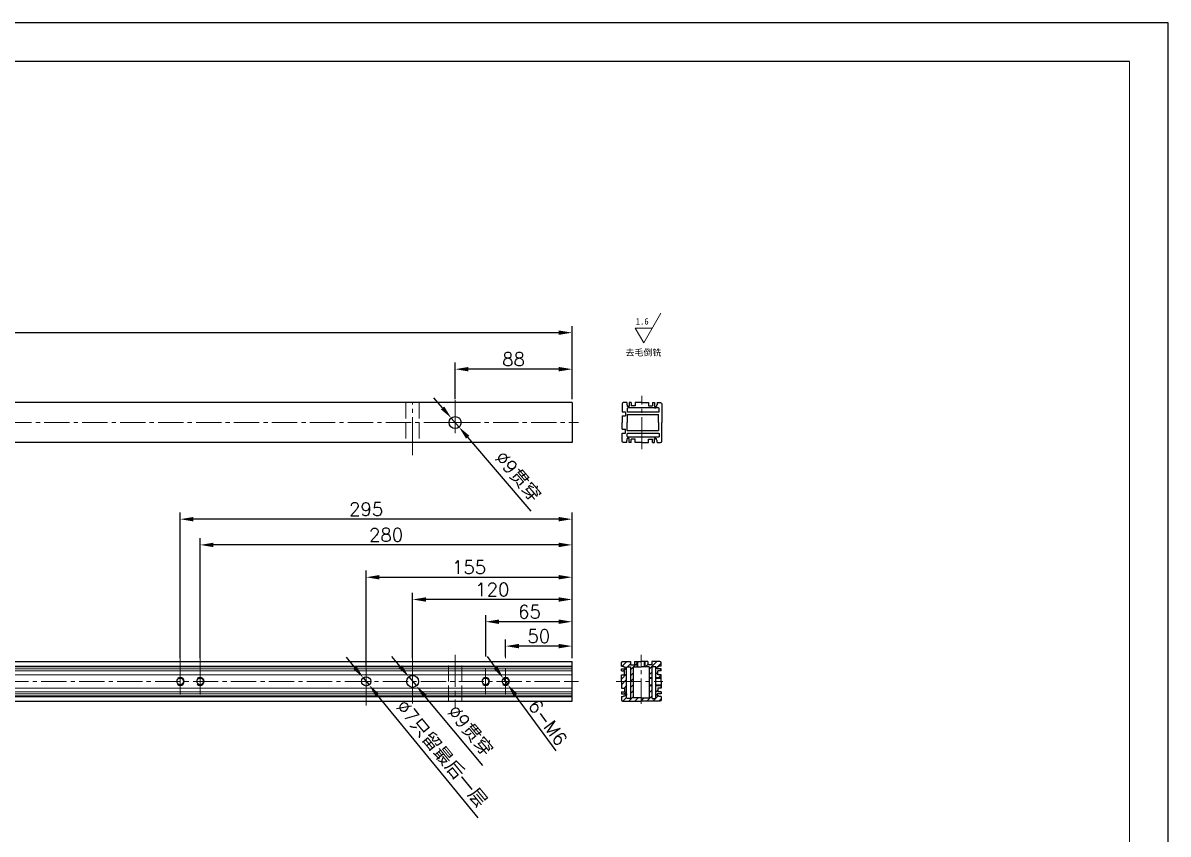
# Model space of a CAD drawing. Header units: millimetres. Extents: x -30327 to 34858, y 4015 to 75103.
# Drawn here: x 29194 to 30056, y 60671 to 61281 of the extents above; entities that cross this region are included whole.
import ezdxf

# ---------------------------------------------------------------- set-up
doc = ezdxf.new("R2010")
doc.units = ezdxf.units.MM
doc.linetypes.add('ACAD_ISO02W100', pattern=[15, 12, -3])
doc.linetypes.add('CENTER2', pattern=[28.575, 19.05, -3.175, 3.175, -3.175])
doc.layers.add('A-TITLEBLOCK', color=7, linetype='Continuous', lineweight=18)
doc.layers.add('cen', color=1, linetype='CENTER2', lineweight=9)
for name, color, linetype in [('green', 3, 'ACAD_ISO02W100'), ('print', 30, 'Continuous'), ('red', 1, 'CENTER2'), ('yellow', 2, 'Continuous')]:
    doc.layers.add(name, color=color, linetype=linetype)
doc.styles.add('GB', font='GBENOR.SHX', dxfattribs={"bigfont": 'gbcbig.shx'})
doc.styles.add('HZ', font='')
doc.styles.get("Standard").update_dxf_attribs({"font": 'txt', "bigfont": 'gbcbig.shx'})
doc.styles.get('HZ').set_extended_font_data('SimSun')
doc.dimstyles.new('1-4', dxfattribs={"dimscale": 4, "dimtxt": 2.5, "dimasz": 2.5, "dimexe": 1.25, "dimexo": 0.625, "dimtad": 1, "dimdsep": 46, "dimtxsty": 'Standard', "dimcen": 2.5, "dimadec": 0, "dimazin": 0, "dimtfac": 1, "dimtmove": 0, "dimatfit": 3, "dimfxl": 0, "dimarcsym": 0})

# ---------------------------------------------------------------- blocks, each defined once
blk = doc.blocks.new('*D666')
at = {"layer": 'Defpoints', "color": 0, "transparency": 16777216}
for p in [(28693.45, 61048.08), (28693.45, 60996.03), (29607.45, 60995.41)]:
    blk.add_point(p, dxfattribs=at)
at = {"layer": 'yellow', "color": 0, "lineweight": -2, "transparency": 16777216}
for p, q in [((28693.45, 60998.53), (28693.45, 61053.08)), ((29607.45, 60997.91), (29607.45, 61053.08)), ((29597.45, 61048.08), (28703.45, 61048.08))]:
    blk.add_line(p, q, dxfattribs=at)
at = {"layer": 'yellow', "color": 0, "transparency": 16777216}
for points in [[(28703.45, 61049.74), (28703.45, 61046.41), (28693.45, 61048.08)], [(29597.45, 61049.74), (29597.45, 61046.41), (29607.45, 61048.08)]]:
    blk.add_solid(points, dxfattribs=at)
at = {"layer": 'yellow', "color": 0, "lineweight": 9, "transparency": 16777216, "insert": (29150.45, 61062.24), "char_height": 10, "attachment_point": 5}
blk.add_mtext('914\\S-0.3^ -0.5;', dxfattribs=at)
blk = doc.blocks.new('*D670')
at = {"layer": 'Defpoints', "color": 0, "transparency": 16777216}
for p in [(29450.23, 60788.24), (29454.67, 60782.83)]:
    blk.add_point(p, dxfattribs=at)
at = {"layer": 'yellow', "color": 0, "lineweight": -2, "transparency": 16777216}
for p, q in [((29443.88, 60795.97), (29437.54, 60803.7)), ((29450.23, 60788.24), (29454.67, 60782.83)), ((29536.83, 60682.73), (29461.01, 60775.1))]:
    blk.add_line(p, q, dxfattribs=at)
at = {"layer": 'yellow', "color": 0, "transparency": 16777216}
for points in [[(29445.17, 60797.03), (29442.59, 60794.91), (29450.23, 60788.24)], [(29462.3, 60776.16), (29459.73, 60774.04), (29454.67, 60782.83)]]:
    blk.add_solid(points, dxfattribs=at)
at = {"layer": 'yellow', "color": 0, "lineweight": 9, "transparency": 16777216, "insert": (29509.1, 60730.8), "char_height": 10, "attachment_point": 5, "rotation": 309.38055}
blk.add_mtext('∅7{\\fSimSun|b0|i0|c134|p2;只留最后一层}', dxfattribs=at)
blk = doc.blocks.new('*D671')
at = {"layer": 'Defpoints', "color": 0, "transparency": 16777216}
for p in [(29484.56, 60788.99), (29490.34, 60782.08)]:
    blk.add_point(p, dxfattribs=at)
at = {"layer": 'yellow', "color": 0, "lineweight": -2, "transparency": 16777216}
for p, q in [((29478.15, 60796.66), (29471.73, 60804.33)), ((29484.56, 60788.99), (29490.34, 60782.08)), ((29540.42, 60722.18), (29496.75, 60774.41))]:
    blk.add_line(p, q, dxfattribs=at)
at = {"layer": 'yellow', "color": 0, "transparency": 16777216}
for points in [[(29479.43, 60797.73), (29476.87, 60795.59), (29484.56, 60788.99)], [(29498.03, 60775.48), (29495.47, 60773.34), (29490.34, 60782.08)]]:
    blk.add_solid(points, dxfattribs=at)
at = {"layer": 'yellow', "color": 0, "lineweight": 9, "transparency": 16777216, "insert": (29530.65, 60748.11), "char_height": 10, "attachment_point": 5, "rotation": 309.89866}
blk.add_mtext('∅9{\\fSimSun|b0|i0|c134|p2;贯穿}', dxfattribs=at)
blk = doc.blocks.new('*D672')
at = {"layer": 'Defpoints', "color": 0, "transparency": 16777216}
for p in [(29607.45, 60863.94), (29607.45, 60800.54), (29452.45, 60793.54)]:
    blk.add_point(p, dxfattribs=at)
at = {"layer": 'yellow', "color": 0, "lineweight": -2, "transparency": 16777216}
for p, q in [((29452.45, 60796.04), (29452.45, 60868.94)), ((29462.45, 60863.94), (29597.45, 60863.94)), ((29607.45, 60803.04), (29607.45, 60868.94))]:
    blk.add_line(p, q, dxfattribs=at)
at = {"layer": 'yellow', "color": 0, "transparency": 16777216}
for points in [[(29462.45, 60865.61), (29462.45, 60862.28), (29452.45, 60863.94)], [(29597.45, 60865.61), (29597.45, 60862.28), (29607.45, 60863.94)]]:
    blk.add_solid(points, dxfattribs=at)
at = {"layer": 'yellow', "color": 0, "lineweight": 9, "transparency": 16777216, "insert": (29529.95, 60871.44), "char_height": 10, "attachment_point": 5}
blk.add_mtext('155', dxfattribs=at)
blk = doc.blocks.new('*D673')
at = {"layer": 'Defpoints', "color": 0, "transparency": 16777216}
for p in [(29555.61, 60787.96), (29559.14, 60783.11)]:
    blk.add_point(p, dxfattribs=at)
at = {"layer": 'yellow', "color": 0, "lineweight": -2, "transparency": 16777216}
for p, q in [((29549.73, 60796.05), (29543.85, 60804.14)), ((29555.61, 60787.96), (29559.14, 60783.11)), ((29595.41, 60733.24), (29565.02, 60775.02))]:
    blk.add_line(p, q, dxfattribs=at)
at = {"layer": 'yellow', "color": 0, "transparency": 16777216}
for points in [[(29551.08, 60797.03), (29548.38, 60795.07), (29555.61, 60787.96)], [(29566.37, 60776), (29563.68, 60774.04), (29559.14, 60783.11)]]:
    blk.add_solid(points, dxfattribs=at)
at = {"layer": 'yellow', "color": 0, "lineweight": 9, "transparency": 16777216, "insert": (29589.23, 60754.5), "char_height": 10, "attachment_point": 5, "rotation": 306.02831}
blk.add_mtext('6-M6', dxfattribs=at)
blk = doc.blocks.new('*D674')
at = {"layer": 'Defpoints', "color": 0, "transparency": 16777216}
for p in [(29516.52, 60983.82), (29522.38, 60976.99)]:
    blk.add_point(p, dxfattribs=at)
at = {"layer": 'yellow', "color": 0, "lineweight": -2, "transparency": 16777216}
for p, q in [((29510, 60991.41), (29503.49, 60999)), ((29516.52, 60983.82), (29522.38, 60976.99)), ((29576.68, 60913.73), (29528.89, 60969.41))]:
    blk.add_line(p, q, dxfattribs=at)
at = {"layer": 'yellow', "color": 0, "transparency": 16777216}
for points in [[(29511.27, 60992.5), (29508.74, 60990.33), (29516.52, 60983.82)], [(29530.16, 60970.49), (29527.63, 60968.32), (29522.38, 60976.99)]]:
    blk.add_solid(points, dxfattribs=at)
at = {"layer": 'yellow', "color": 0, "lineweight": 9, "transparency": 16777216, "insert": (29566.57, 60939.54), "char_height": 10, "attachment_point": 5, "rotation": 310.6421}
blk.add_mtext('∅9{\\fSimSun|b0|i0|c134|p2;贯穿}', dxfattribs=at)
blk = doc.blocks.new('*D677')
at = {"layer": 'Defpoints', "color": 0, "transparency": 16777216}
for p in [(29519.45, 61020.58), (29519.45, 60995.41), (29607.45, 60995.41)]:
    blk.add_point(p, dxfattribs=at)
at = {"layer": 'yellow', "color": 0, "lineweight": -2, "transparency": 16777216}
for p, q in [((29519.45, 60997.91), (29519.45, 61025.58)), ((29597.45, 61020.58), (29529.45, 61020.58)), ((29607.45, 60997.91), (29607.45, 61025.58))]:
    blk.add_line(p, q, dxfattribs=at)
at = {"layer": 'yellow', "color": 0, "transparency": 16777216}
for points in [[(29529.45, 61022.25), (29529.45, 61018.92), (29519.45, 61020.58)], [(29597.45, 61022.25), (29597.45, 61018.92), (29607.45, 61020.58)]]:
    blk.add_solid(points, dxfattribs=at)
at = {"layer": 'yellow', "color": 0, "lineweight": 9, "transparency": 16777216, "insert": (29563.45, 61028.08), "char_height": 10, "attachment_point": 5}
blk.add_mtext('88', dxfattribs=at)
blk = doc.blocks.new('*D678')
at = {"layer": 'Defpoints', "color": 0, "transparency": 16777216}
for p in [(29557.45, 60812.08), (29557.45, 60801.71), (29607.45, 60801.16)]:
    blk.add_point(p, dxfattribs=at)
at = {"layer": 'yellow', "color": 0, "lineweight": -2, "transparency": 16777216}
for p, q in [((29557.45, 60804.21), (29557.45, 60817.08)), ((29597.45, 60812.08), (29567.45, 60812.08)), ((29607.45, 60803.66), (29607.45, 60817.08))]:
    blk.add_line(p, q, dxfattribs=at)
at = {"layer": 'yellow', "color": 0, "transparency": 16777216}
for points in [[(29567.45, 60813.75), (29567.45, 60810.41), (29557.45, 60812.08)], [(29597.45, 60813.75), (29597.45, 60810.41), (29607.45, 60812.08)]]:
    blk.add_solid(points, dxfattribs=at)
at = {"layer": 'yellow', "color": 0, "lineweight": 9, "transparency": 16777216, "insert": (29582.45, 60819.58), "char_height": 10, "attachment_point": 5}
blk.add_mtext('50', dxfattribs=at)
blk = doc.blocks.new('*D679')
at = {"layer": 'Defpoints', "color": 0, "transparency": 16777216}
for p in [(29487.45, 60847.16), (29487.45, 60800.54), (29607.45, 60800.54)]:
    blk.add_point(p, dxfattribs=at)
at = {"layer": 'yellow', "color": 0, "lineweight": -2, "transparency": 16777216}
for p, q in [((29487.45, 60803.04), (29487.45, 60852.16)), ((29597.45, 60847.16), (29497.45, 60847.16)), ((29607.45, 60803.04), (29607.45, 60852.16))]:
    blk.add_line(p, q, dxfattribs=at)
at = {"layer": 'yellow', "color": 0, "transparency": 16777216}
for points in [[(29497.45, 60848.83), (29497.45, 60845.5), (29487.45, 60847.16)], [(29597.45, 60848.83), (29597.45, 60845.5), (29607.45, 60847.16)]]:
    blk.add_solid(points, dxfattribs=at)
at = {"layer": 'yellow', "color": 0, "lineweight": 9, "transparency": 16777216, "insert": (29547.45, 60854.66), "char_height": 10, "attachment_point": 5}
blk.add_mtext('120', dxfattribs=at)
blk = doc.blocks.new('*D680')
at = {"layer": 'Defpoints', "color": 0, "transparency": 16777216}
for p in [(29327.45, 60888.28), (29327.45, 60800.54), (29607.45, 60800.54)]:
    blk.add_point(p, dxfattribs=at)
at = {"layer": 'yellow', "color": 0, "lineweight": -2, "transparency": 16777216}
for p, q in [((29327.45, 60803.04), (29327.45, 60893.28)), ((29607.45, 60803.04), (29607.45, 60893.28)), ((29597.45, 60888.28), (29337.45, 60888.28))]:
    blk.add_line(p, q, dxfattribs=at)
at = {"layer": 'yellow', "color": 0, "transparency": 16777216}
for points in [[(29337.45, 60889.95), (29337.45, 60886.61), (29327.45, 60888.28)], [(29597.45, 60889.95), (29597.45, 60886.61), (29607.45, 60888.28)]]:
    blk.add_solid(points, dxfattribs=at)
at = {"layer": 'yellow', "color": 0, "lineweight": 9, "transparency": 16777216, "insert": (29467.45, 60895.78), "char_height": 10, "attachment_point": 5}
blk.add_mtext('280', dxfattribs=at)
blk = doc.blocks.new('*D661')
at = {"layer": 'Defpoints', "color": 0, "transparency": 16777216}
for p in [(29542.45, 60830.44), (29542.45, 60801.71), (29607.45, 60801.16)]:
    blk.add_point(p, dxfattribs=at)
at = {"layer": 'yellow', "color": 0, "lineweight": -2, "transparency": 16777216}
for p, q in [((29542.45, 60804.21), (29542.45, 60835.44)), ((29597.45, 60830.44), (29552.45, 60830.44)), ((29607.45, 60803.66), (29607.45, 60835.44))]:
    blk.add_line(p, q, dxfattribs=at)
at = {"layer": 'yellow', "color": 0, "transparency": 16777216}
for points in [[(29552.45, 60832.1), (29552.45, 60828.77), (29542.45, 60830.44)], [(29597.45, 60832.1), (29597.45, 60828.77), (29607.45, 60830.44)]]:
    blk.add_solid(points, dxfattribs=at)
at = {"layer": 'yellow', "color": 0, "lineweight": 9, "transparency": 16777216, "insert": (29575.45, 60837.94), "char_height": 10, "attachment_point": 5}
blk.add_mtext('65', dxfattribs=at)
blk = doc.blocks.new('*D662')
at = {"layer": 'Defpoints', "color": 0, "transparency": 16777216}
for p in [(29312.45, 60907.65), (29607.45, 60803.04), (29312.45, 60800.54)]:
    blk.add_point(p, dxfattribs=at)
at = {"layer": 'yellow', "color": 0, "lineweight": -2, "transparency": 16777216}
for p, q in [((29312.45, 60803.04), (29312.45, 60912.65)), ((29597.45, 60907.65), (29322.45, 60907.65)), ((29607.45, 60805.54), (29607.45, 60912.65))]:
    blk.add_line(p, q, dxfattribs=at)
at = {"layer": 'yellow', "color": 0, "transparency": 16777216}
for points in [[(29322.45, 60909.32), (29322.45, 60905.98), (29312.45, 60907.65)], [(29597.45, 60909.32), (29597.45, 60905.98), (29607.45, 60907.65)]]:
    blk.add_solid(points, dxfattribs=at)
at = {"layer": 'yellow', "color": 0, "lineweight": 9, "transparency": 16777216, "insert": (29452.45, 60915.15), "char_height": 10, "attachment_point": 5}
blk.add_mtext('295', dxfattribs=at)
blk = doc.blocks.new('DT-A2-TITLE')
for p, q in [((594, 420), (0, 420)), ((594, 0), (594, 420)), ((584, 410), (10, 410))]:
    blk.add_line(p, q)
at = {"layer": 'A-TITLEBLOCK', "color": 7}
for p, q in [((584, 410), (584, 10)), ((594, 0), (594, 297))]:
    blk.add_line(p, q, dxfattribs=at)
at = {"style": 'GB'}
for tag, p, height in [('#设计', (451.96, 38.52), 3.5), ('#品名', (523.32, 37.95), 3.5), ('#审核', (451.99, 28.1), 3.5), ('#图号', (526.67, 27.2), 3.5), ('#数量', (520.33, 14.51), 3.5), ('#版本', (552.92, 14.47), 3.5), ('#材料说明', (442.15, 13.59), 3)]:
    blk.add_attdef(tag, p, '', height=height, dxfattribs=at)

msp = doc.modelspace()

# ---------------------------------------------------------------- hatches: boundary and pattern name
at = {"layer": 'yellow', "lineweight": 9}
h = msp.add_hatch(dxfattribs=at)
h.set_pattern_fill('ANSI31', color=256, style=0)
h.set_pattern_definition([(45, (27914.009, 59820.0657), (-2.245064, 2.245064), [])])
h.paths.add_polyline_path([(29667.5785, 60796.04, -0.41421356), (29668.0785, 60796.54), (29670.0785, 60796.54, -0.41421356), (29670.5785, 60796.04), (29670.5785, 60795.04), (29670.5785, 60788.54), (29674.5785, 60788.54), (29674.5785, 60790.54), (29672.0785, 60790.54), (29672.0785, 60793.54), (29674.5785, 60793.54), (29674.5785, 60795.04), (29671.5785, 60795.04), (29671.5785, 60796.54), (29672.0785, 60796.54), (29672.5785, 60796.54, 0.41421356), (29673.0785, 60797.04), (29674.5785, 60797.04), (29674.5785, 60799.54, 0.41421356), (29673.5785, 60800.54), (29667.5785, 60800.54), (29667.5785, 60798.04), (29664.5785, 60798.04), (29664.5785, 60800.54), (29662.5785, 60800.54), (29662.5785, 60796.54), (29664.5785, 60796.54), (29665.5785, 60796.54), (29665.5785, 60788.54), (29667.5785, 60788.54)])
h.paths.add_polyline_path([(29667.5785, 60782.54), (29665.5785, 60782.54), (29665.5785, 60773.04), (29659.5785, 60773.04), (29659.5785, 60770.54), (29673.5785, 60770.54, 0.41421356), (29674.5785, 60771.54), (29674.5785, 60774.04), (29673.0785, 60774.04, 0.41421356), (29672.5785, 60774.54), (29672.0785, 60774.54), (29671.5785, 60774.54), (29671.5785, 60776.04), (29674.5785, 60776.04), (29674.5785, 60777.54), (29672.0785, 60777.54), (29672.0785, 60780.54), (29674.5785, 60780.54), (29674.5785, 60782.54), (29670.5785, 60782.54), (29670.5785, 60773.04, -0.41421356), (29670.0785, 60772.54), (29668.0785, 60772.54, -0.41421356), (29667.5785, 60773.04)])
h.paths.add_polyline_path([(29648.5785, 60796.04, -0.41421356), (29649.0785, 60796.54), (29651.0785, 60796.54, -0.41421356), (29651.5785, 60796.04), (29651.5785, 60785.54), (29653.5785, 60785.54), (29653.5785, 60796.54), (29654.5785, 60796.54), (29656.5785, 60796.54), (29656.5785, 60800.54), (29654.5785, 60800.54), (29654.5785, 60798.04), (29651.5785, 60798.04), (29651.5785, 60800.54), (29645.5785, 60800.54, 0.41421356), (29644.5785, 60799.54), (29644.5785, 60797.04), (29646.0785, 60797.04, 0.41421356), (29646.5785, 60796.54), (29647.0785, 60796.54), (29647.5785, 60796.54), (29647.5785, 60795.04), (29644.5785, 60795.04), (29644.5785, 60793.54), (29647.0785, 60793.54), (29647.0785, 60790.54), (29644.5785, 60790.54), (29644.5785, 60785.54), (29648.5785, 60785.54)])
h.paths.add_polyline_path([(29648.5785, 60785.54), (29644.5785, 60785.54), (29644.5785, 60780.54), (29647.0785, 60780.54), (29647.0785, 60777.54), (29644.5785, 60777.54), (29644.5785, 60776.04), (29647.5785, 60776.04), (29647.5785, 60774.54), (29647.0785, 60774.54), (29646.5785, 60774.54, 0.41421356), (29646.0785, 60774.04), (29644.5785, 60774.04), (29644.5785, 60771.54, 0.41421356), (29645.5785, 60770.54), (29659.5785, 60770.54), (29659.5785, 60773.04), (29653.5785, 60773.04), (29653.5785, 60785.54), (29651.5785, 60785.54), (29651.5785, 60773.04, -0.41421356), (29651.0785, 60772.54), (29649.0785, 60772.54, -0.41421356), (29648.5785, 60773.04)])
h.paths.add_polyline_path([(29657.0785, 60800.54), (29656.5785, 60800.54), (29656.5785, 60796.54), (29657.0785, 60796.54)])
h.paths.add_polyline_path([(29662.5785, 60800.54), (29662.0785, 60800.54), (29662.0785, 60796.54), (29662.5785, 60796.54)])
h.paths.add_polyline_path([(29667.5785, 60788.54), (29665.5785, 60788.54), (29665.5785, 60788.04), (29667.5785, 60788.04)])
h.paths.add_polyline_path([(29674.5785, 60788.54), (29670.5785, 60788.54), (29670.5785, 60788.04), (29674.5785, 60788.04)])
h.paths.add_polyline_path([(29674.5785, 60783.04), (29670.5785, 60783.04), (29670.5785, 60782.54), (29674.5785, 60782.54)])
h.paths.add_polyline_path([(29667.5785, 60783.04), (29665.5785, 60783.04), (29665.5785, 60782.54), (29667.5785, 60782.54)])

# ---------------------------------------------------------------- linework, layer by layer
for p, q in [((29607.4486, 60995.4081), (29607.4486, 60965.4081)), ((29648.5936, 60995.4081), (29648.5936, 60993.9081)), ((29649.0936, 60992.9081), (29649.0936, 60992.4081)), ((29650.5936, 60992.4081), (29649.0936, 60992.4081)), ((29650.5936, 60995.4081), (29650.5936, 60992.4081)), ((29652.0936, 60995.4081), (29650.5936, 60995.4081)), ((29652.0936, 60995.4081), (29652.0936, 60992.9081)), ((29655.0936, 60992.9081), (29652.0936, 60992.9081)), ((29660.0936, 60995.4081), (29655.0936, 60995.4081)), ((29655.0936, 60995.4081), (29655.0936, 60992.9081)), ((29660.0936, 60995.4081), (29665.0936, 60995.4081)), ((29665.0936, 60995.4081), (29665.0936, 60992.9081)), ((29665.0936, 60992.9081), (29668.0936, 60992.9081)), ((29668.0936, 60995.4081), (29668.0936, 60992.9081)), ((29668.0936, 60995.4081), (29669.5936, 60995.4081)), ((29669.5936, 60995.4081), (29669.5936, 60992.4081)), ((29669.5936, 60992.4081), (29671.0936, 60992.4081)), ((29671.0936, 60992.9081), (29671.0936, 60992.4081)), ((29671.5936, 60995.4081), (29671.5936, 60993.9081)), ((29645.0936, 60985.4081), (29645.0936, 60980.4081)), ((29647.5936, 60988.4081), (29647.5936, 60985.4081)), ((29649.0936, 60986.4081), (29649.0936, 60985.4081)), ((29649.0936, 60985.4081), (29649.0936, 60980.4081)), ((29650.5936, 60991.4081), (29649.5936, 60991.4081)), ((29669.5936, 60991.4081), (29670.5936, 60991.4081)), ((29672.5936, 60980.4081), (29672.5936, 60986.4081)), ((29645.0936, 60975.4081), (29645.0936, 60980.4081)), ((29647.5936, 60972.4081), (29647.5936, 60975.4081)), ((29649.0936, 60975.4081), (29649.0936, 60980.4081)), ((29649.0936, 60974.4081), (29649.0936, 60975.4081)), ((29672.5936, 60980.4081), (29672.5936, 60974.4081)), ((29648.5936, 60965.4081), (29648.5936, 60966.9081)), ((29649.0936, 60967.9081), (29649.0936, 60968.4081)), ((29650.5936, 60968.4081), (29649.0936, 60968.4081)), ((29650.5936, 60969.4081), (29649.5936, 60969.4081)), ((29650.5936, 60965.4081), (29650.5936, 60968.4081)), ((29655.0936, 60967.9081), (29652.0936, 60967.9081)), ((29652.0936, 60965.4081), (29652.0936, 60967.9081)), ((29655.0936, 60965.4081), (29655.0936, 60967.9081)), ((29665.0936, 60967.9081), (29668.0936, 60967.9081)), ((29665.0936, 60965.4081), (29665.0936, 60967.9081)), ((29668.0936, 60965.4081), (29668.0936, 60967.9081)), ((29669.5936, 60969.4081), (29670.5936, 60969.4081)), ((29669.5936, 60965.4081), (29669.5936, 60968.4081)), ((29669.5936, 60968.4081), (29671.0936, 60968.4081)), ((29671.0936, 60967.9081), (29671.0936, 60968.4081)), ((29671.5936, 60965.4081), (29671.5936, 60966.9081)), ((29652.0936, 60965.4081), (29650.5936, 60965.4081)), ((29660.0936, 60965.4081), (29655.0936, 60965.4081)), ((29660.0936, 60965.4081), (29665.0936, 60965.4081)), ((29668.0936, 60965.4081), (29669.5936, 60965.4081)), ((28693.4486, 60800.5364), (29607.4486, 60800.5364)), ((29607.4486, 60770.5364), (29607.4486, 60800.5364)), ((29644.5785, 60797.04), (29646.0785, 60797.04)), ((29644.5785, 60793.54), (29644.5785, 60795.04)), ((29644.5785, 60795.04), (29647.5785, 60795.04)), ((29647.0785, 60796.54), (29647.5785, 60796.54)), ((29647.5785, 60795.04), (29647.5785, 60796.54)), ((29648.5785, 60795.04), (29648.5785, 60796.04)), ((29651.5785, 60798.04), (29654.5785, 60798.04)), ((29653.5785, 60796.54), (29654.5785, 60796.54)), ((29654.5785, 60800.54), (29659.5785, 60800.54)), ((29654.5785, 60796.54), (29659.5785, 60796.54)), ((29656.5785, 60796.54), (29656.5785, 60800.54)), ((29657.0785, 60796.54), (29657.0785, 60800.54)), ((29664.5785, 60800.54), (29659.5785, 60800.54)), ((29664.5785, 60796.54), (29659.5785, 60796.54)), ((29662.0785, 60796.54), (29662.0785, 60800.54)), ((29662.5785, 60796.54), (29662.5785, 60800.54)), ((29667.5785, 60798.04), (29664.5785, 60798.04)), ((29665.5785, 60796.54), (29664.5785, 60796.54)), ((29670.5785, 60795.04), (29670.5785, 60796.04)), ((29672.0785, 60796.54), (29671.5785, 60796.54)), ((29671.5785, 60795.04), (29671.5785, 60796.54)), ((29674.5785, 60795.04), (29671.5785, 60795.04)), ((29674.5785, 60797.04), (29673.0785, 60797.04)), ((29674.5785, 60793.54), (29674.5785, 60795.04)), ((29644.5785, 60793.54), (29647.0785, 60793.54)), ((29644.5785, 60790.54), (29647.0785, 60790.54)), ((29644.5785, 60785.54), (29644.5785, 60790.54)), ((29644.5785, 60785.54), (29644.5785, 60780.54)), ((29647.0785, 60790.54), (29647.0785, 60793.54)), ((29665.5785, 60788.54), (29667.5785, 60788.54)), ((29665.5785, 60788.04), (29667.5785, 60788.04)), ((29670.5785, 60788.54), (29674.5785, 60788.54)), ((29670.5785, 60788.04), (29674.5785, 60788.04)), ((29674.5785, 60793.54), (29672.0785, 60793.54)), ((29672.0785, 60790.54), (29672.0785, 60793.54)), ((29674.5785, 60790.54), (29672.0785, 60790.54)), ((29674.5785, 60785.54), (29674.5785, 60790.54)), ((29674.5785, 60785.54), (29674.5785, 60780.54)), ((29644.5785, 60780.54), (29647.0785, 60780.54)), ((29644.5785, 60777.54), (29644.5785, 60776.04)), ((29644.5785, 60777.54), (29647.0785, 60777.54)), ((29647.0785, 60780.54), (29647.0785, 60777.54)), ((29665.5785, 60783.04), (29667.5785, 60783.04)), ((29665.5785, 60782.54), (29667.5785, 60782.54)), ((29670.5785, 60783.04), (29674.5785, 60783.04)), ((29670.5785, 60782.54), (29674.5785, 60782.54)), ((29672.0785, 60780.54), (29672.0785, 60777.54)), ((29674.5785, 60780.54), (29672.0785, 60780.54)), ((29674.5785, 60777.54), (29672.0785, 60777.54)), ((29674.5785, 60777.54), (29674.5785, 60776.04)), ((28693.4486, 60770.5364), (29607.4486, 60770.5364)), ((29644.5785, 60776.04), (29647.5785, 60776.04)), ((29644.5785, 60774.04), (29646.0785, 60774.04)), ((29647.0785, 60774.54), (29647.5785, 60774.54)), ((29647.5785, 60776.04), (29647.5785, 60774.54)), ((29648.5785, 60776.04), (29648.5785, 60775.04)), ((29659.5785, 60773.04), (29653.5785, 60773.04)), ((29659.5785, 60773.04), (29665.5785, 60773.04)), ((29670.5785, 60776.04), (29670.5785, 60775.04)), ((29674.5785, 60776.04), (29671.5785, 60776.04)), ((29671.5785, 60776.04), (29671.5785, 60774.54)), ((29672.0785, 60774.54), (29671.5785, 60774.54)), ((29674.5785, 60774.04), (29673.0785, 60774.04))]:
    msp.add_line(p, q)
at = {"lineweight": 9}
for p, q in [((28693.4486, 60797.0364), (29607.4486, 60797.0364)), ((28693.4486, 60796.5364), (29607.4486, 60796.5364)), ((28693.4486, 60795.0364), (29607.4486, 60795.0364)), ((28693.4486, 60793.5364), (29607.4486, 60793.5364)), ((28693.4486, 60790.5364), (29607.4486, 60790.5364)), ((28693.4486, 60780.5364), (29607.4486, 60780.5364)), ((28693.4486, 60777.5364), (29607.4486, 60777.5364)), ((28693.4486, 60776.0364), (29607.4486, 60776.0364)), ((28693.4486, 60774.5364), (29607.4486, 60774.5364)), ((28693.4486, 60773.8947), (29607.4486, 60773.8947))]:
    msp.add_line(p, q, dxfattribs=at)
for points in [[(29607.4486, 60995.4081), (28693.4486, 60995.4081)], [(29645.0936, 60988.4081), (29647.5936, 60988.4081)], [(29645.0936, 60985.4081), (29647.5936, 60985.4081)], [(29649.0936, 60986.4081), (29672.5936, 60986.4081)], [(29645.0936, 60975.4081), (29647.5936, 60975.4081)], [(29645.0936, 60972.4081), (29647.5936, 60972.4081)], [(29649.0936, 60974.4081), (29672.5936, 60974.4081)], [(29607.4486, 60965.4081), (28693.4486, 60965.4081)], [(29651.5785, 60800.54), (29651.5785, 60798.04)], [(29653.5785, 60796.54), (29653.5785, 60773.04)], [(29654.5785, 60800.54), (29654.5785, 60798.04)], [(29664.5785, 60800.54), (29664.5785, 60798.04)], [(29665.5785, 60796.54), (29665.5785, 60773.04)], [(29667.5785, 60800.54), (29667.5785, 60798.04)]]:
    msp.add_lwpolyline(points)
for points in [[(29648.5936, 60995.4081), (29646.0936, 60995.4081, 0.41421356), (29645.0936, 60994.4081), (29645.0936, 60988.4081)], [(29648.5936, 60993.9081), (29648.5936, 60993.9081, -0.41421356), (29649.0936, 60993.4081), (29649.0936, 60992.9081)], [(29671.5936, 60993.9081), (29671.5936, 60993.9081, 0.41421356), (29671.0936, 60993.4081), (29671.0936, 60992.9081)], [(29671.5936, 60995.4081), (29674.0936, 60995.4081, -0.41421356), (29675.0936, 60994.4081), (29675.0936, 60980.4081)], [(29671.5936, 60965.4081), (29674.0936, 60965.4081, 0.41421356), (29675.0936, 60966.4081), (29675.0936, 60980.4081)], [(29648.5936, 60965.4081), (29646.0936, 60965.4081, -0.41421356), (29645.0936, 60966.4081), (29645.0936, 60972.4081)], [(29648.5936, 60966.9081), (29648.5936, 60966.9081, 0.41421356), (29649.0936, 60967.4081), (29649.0936, 60967.9081)], [(29671.5936, 60966.9081), (29671.5936, 60966.9081, -0.41421356), (29671.0936, 60967.4081), (29671.0936, 60967.9081)], [(29644.5785, 60797.04), (29644.5785, 60799.54, -0.41421356), (29645.5785, 60800.54), (29651.5785, 60800.54)], [(29646.0785, 60797.04), (29646.0785, 60797.04, 0.41421356), (29646.5785, 60796.54), (29647.0785, 60796.54)], [(29674.5785, 60797.04), (29674.5785, 60799.54, 0.41421356), (29673.5785, 60800.54), (29667.5785, 60800.54)], [(29673.0785, 60797.04), (29673.0785, 60797.04, -0.41421356), (29672.5785, 60796.54), (29672.0785, 60796.54)], [(29644.5785, 60774.04), (29644.5785, 60771.54, 0.41421356), (29645.5785, 60770.54), (29659.5785, 60770.54)], [(29646.0785, 60774.04), (29646.0785, 60774.04, -0.41421356), (29646.5785, 60774.54), (29647.0785, 60774.54)], [(29674.5785, 60774.04), (29674.5785, 60771.54, -0.41421356), (29673.5785, 60770.54), (29659.5785, 60770.54)], [(29673.0785, 60774.04), (29673.0785, 60774.04, 0.41421356), (29672.5785, 60774.54), (29672.0785, 60774.54)]]:
    msp.add_lwpolyline(points, format="xyb")
for points in [[(29672.5936, 60991.4081), (29649.5936, 60991.4081, 0.41421356), (29649.0936, 60990.9081), (29649.0936, 60988.9081, 0.41421356), (29649.5936, 60988.4081), (29672.5936, 60988.4081, 0.41421356), (29673.0936, 60988.9081), (29673.0936, 60990.9081, 0.41421356)], [(29672.5936, 60969.4081), (29649.5936, 60969.4081, -0.41421356), (29649.0936, 60969.9081), (29649.0936, 60971.9081, -0.41421356), (29649.5936, 60972.4081), (29672.5936, 60972.4081, -0.41421356), (29673.0936, 60971.9081), (29673.0936, 60969.9081, -0.41421356)], [(29648.5785, 60773.04), (29648.5785, 60796.04, -0.41421356), (29649.0785, 60796.54), (29651.0785, 60796.54, -0.41421356), (29651.5785, 60796.04), (29651.5785, 60773.04, -0.41421356), (29651.0785, 60772.54), (29649.0785, 60772.54, -0.41421356)], [(29670.5785, 60773.04), (29670.5785, 60796.04, 0.41421356), (29670.0785, 60796.54), (29668.0785, 60796.54, 0.41421356), (29667.5785, 60796.04), (29667.5785, 60773.04, 0.41421356), (29668.0785, 60772.54), (29670.0785, 60772.54, 0.41421356)]]:
    msp.add_lwpolyline(points, format="xyb", close=True)
for centre, radius in [((29519.4486, 60980.4081), 4.5), ((29312.4486, 60785.5364), 2.5), ((29327.4486, 60785.5364), 2.5), ((29452.4486, 60785.5364), 3.5), ((29487.4486, 60785.5364), 4.5), ((29542.3786, 60785.5364), 2.5), ((29557.3786, 60785.5364), 2.5)]:
    msp.add_circle(centre, radius)
for centre in [(29312.4486, 60785.5364), (29327.4486, 60785.5364), (29542.3786, 60785.5364), (29557.3786, 60785.5364)]:
    msp.add_arc(centre, 3, 225, 135)
at = {"layer": 'cen', "lineweight": 9}
for p, q in [((29519.4486, 60980.4081), (29519.4486, 60997.1802)), ((29660.0936, 60995.4081), (29660.0936, 61000.4081)), ((28781.4486, 60980.4081), (29514.9486, 60980.4081)), ((29519.4486, 60980.4081), (29511.4486, 60980.4081)), ((29519.4486, 60980.4081), (29612.2128, 60980.4081)), ((29519.4486, 60980.4081), (29519.4486, 60972.4081)), ((29660.0936, 60965.4081), (29660.0936, 60960.4081)), ((29487.4486, 60785.5364), (29487.4486, 60803.6333)), ((29519.4486, 60800.5364), (29519.4486, 60805.5364)), ((29452.4486, 60785.5364), (29452.4486, 60795.5364)), ((29519.4486, 60800.5364), (29519.4486, 60770.5364)), ((29452.4486, 60785.5364), (29452.4486, 60767.4017)), ((29487.4486, 60785.5364), (29487.4486, 60768.7971)), ((29519.4486, 60770.5364), (29519.4486, 60765.5364))]:
    msp.add_line(p, q, dxfattribs=at)
at = {"layer": 'green', "lineweight": 9}
for p, q in [((29482.4486, 60995.4081), (29482.4486, 60965.4081)), ((29492.4486, 60995.4081), (29492.4486, 60965.4081)), ((29514.4486, 60770.5364), (29514.4486, 60800.5364)), ((29524.4486, 60770.5364), (29524.4486, 60800.5364))]:
    msp.add_line(p, q, dxfattribs=at)
at = {"layer": 'print'}
msp.add_lwpolyline([(28331.8232, 60062.0396), (30056.2289, 60062.0396), (30056.2289, 61281.3164), (28331.8232, 61281.3164)], close=True, dxfattribs=at)
at = {"layer": 'red', "lineweight": 9}
for p, q in [((29487.4486, 60965.4081), (29487.4486, 60996.0331)), ((29660.0936, 60965.4081), (29660.0936, 60996.7346)), ((29487.4486, 60965.4081), (29487.4486, 60955.9659)), ((29312.4486, 60785.5364), (29312.4486, 60803.7881)), ((29327.4486, 60785.5364), (29327.4486, 60803.7881)), ((29659.5785, 60768.6427), (29659.5785, 60805.591)), ((29312.4486, 60785.5364), (29312.4486, 60795.5364)), ((29327.4486, 60785.5364), (29327.4486, 60795.5364)), ((29542.3786, 60785.5364), (29542.3786, 60795.5364)), ((29557.3786, 60785.5364), (29557.3786, 60795.5364)), ((28693.4486, 60785.5364), (29607.4486, 60785.5364)), ((29312.4486, 60785.5364), (29312.4486, 60775.5364)), ((29312.4486, 60785.5364), (29312.4486, 60775.5364)), ((29327.4486, 60785.5364), (29327.4486, 60775.5364)), ((29327.4486, 60785.5364), (29327.4486, 60775.5364)), ((29542.3786, 60785.5364), (29542.3786, 60775.5364)), ((29557.3786, 60785.5364), (29557.3786, 60775.5364)), ((29604.0597, 60785.5364), (29607.3951, 60785.5364)), ((29607.4486, 60785.5364), (29612.4486, 60785.5364)), ((29640.6575, 60785.54), (29675.9051, 60785.54))]:
    msp.add_line(p, q, dxfattribs=at)
at = {"layer": 'yellow', "lineweight": 9}
for p, q in [((29661.3957, 61040.4221), (29674.2421, 61062.6727)), ((29654.9725, 61051.5474), (29661.3957, 61040.4221)), ((29667.8189, 61051.5474), (29654.9725, 61051.5474)), ((29557.4516, 60802.8962), (29557.4516, 60808.9728))]:
    msp.add_line(p, q, dxfattribs=at)

# ---------------------------------------------------------------- block references
at = {"xscale": 2.90304, "yscale": 2.90304, "zscale": 2.90304}
msp.add_blockref('DT-A2-TITLE', (28331.8232, 60062.0396), dxfattribs=at)

# ---------------------------------------------------------------- texts
at = {"layer": 'yellow', "lineweight": 9, "style": 'HZ'}
for s, p in [('1.6', (29655.3763, 61054.1914)), ('去毛倒铣', (29647.7562, 61030.7398))]:
    msp.add_text(s, height=4.8174, dxfattribs=at).set_placement(p)

# ---------------------------------------------------------------- dimensions: what is measured, and where the dimension line sits
at = {"layer": 'yellow', "lineweight": 9}
dim = msp.add_linear_dim(base=(28693.4486, 61048.0776), p1=(29607.4486, 60995.4081), p2=(28693.4486, 60996.0331), angle=180, dimstyle='1-4', override={"dimgap": 0.625, "dimtol": 1, "dimlim": 0, "dimtp": -0.3, "dimtm": 0.5}, dxfattribs=at)
dim.commit()
dim.dimension.update_dxf_attribs({"geometry": '*D666', "text_midpoint": (29150.4486, 61062.2442)})
for base, p1, p2, picture, middle in [((29519.4486, 61020.5847), (29607.4486, 60995.4081), (29519.4486, 60995.4081), '*D677', (29563.4486, 61020.5847)), ((29312.4486, 60907.651), (29607.4486, 60803.0364), (29312.4486, 60800.5364), '*D662', (29452.4486, 60907.651)), ((29607.4486, 60863.9422), (29452.4486, 60793.5364), (29607.4486, 60800.5364), '*D672', (29529.9486, 60863.9422)), ((29542.4516, 60830.4378), (29607.4486, 60801.1614), (29542.4516, 60801.7093), '*D661', (29575.4501, 60830.4378))]:
    dim = msp.add_linear_dim(base=base, p1=p1, p2=p2, angle=180, dimstyle='1-4', dxfattribs=at)
    dim.commit()
    dim.dimension.update_dxf_attribs({"geometry": picture, "text_midpoint": middle, "dimtype": 160})
for p1, p2, picture, middle in [((29516.5176, 60983.8226), (29522.3796, 60976.9935), '*D674', (29559.6401, 60933.5854)), ((29484.5621, 60788.9887), (29490.335, 60782.0841), '*D671', (29523.6387, 60742.2515))]:
    dim = msp.add_diameter_dim_2p(p1=p1, p2=p2, text='<>{\\fSimSun|b0|i0|c134|p2;贯穿}', dimstyle='1-4', dxfattribs=at)
    dim.commit()
    dim.dimension.update_dxf_attribs({"geometry": picture, "text_midpoint": middle, "dimtype": 163})
for base, p1, p2, picture, middle in [((29327.4486, 60888.2799), (29607.4486, 60800.5364), (29327.4486, 60800.5364), '*D680', (29467.4486, 60895.7799)), ((29487.4486, 60847.1644), (29607.4486, 60800.5364), (29487.4486, 60800.5364), '*D679', (29547.4486, 60854.6644)), ((29557.4516, 60812.0808), (29607.4486, 60801.1614), (29557.4516, 60801.7093), '*D678', (29582.4501, 60819.5808))]:
    dim = msp.add_linear_dim(base=base, p1=p1, p2=p2, angle=180, dimstyle='1-4', dxfattribs=at)
    dim.commit()
    dim.dimension.update_dxf_attribs({"geometry": picture, "text_midpoint": middle})
for p1, p2, text, picture, middle in [((29450.2279, 60788.2418), (29454.6692, 60782.8311), '<>{\\fSimSun|b0|i0|c134|p2;只留最后一层}', '*D670', (29509.0952, 60730.7986)), ((29555.614, 60787.9626), (29559.1431, 60783.1103), '6-M6', '*D673', (29589.2261, 60754.4986))]:
    dim = msp.add_diameter_dim_2p(p1=p1, p2=p2, text=text, dimstyle='1-4', dxfattribs=at)
    dim.commit()
    dim.dimension.update_dxf_attribs({"geometry": picture, "text_midpoint": middle})

doc.saveas('drawing.dxf')
